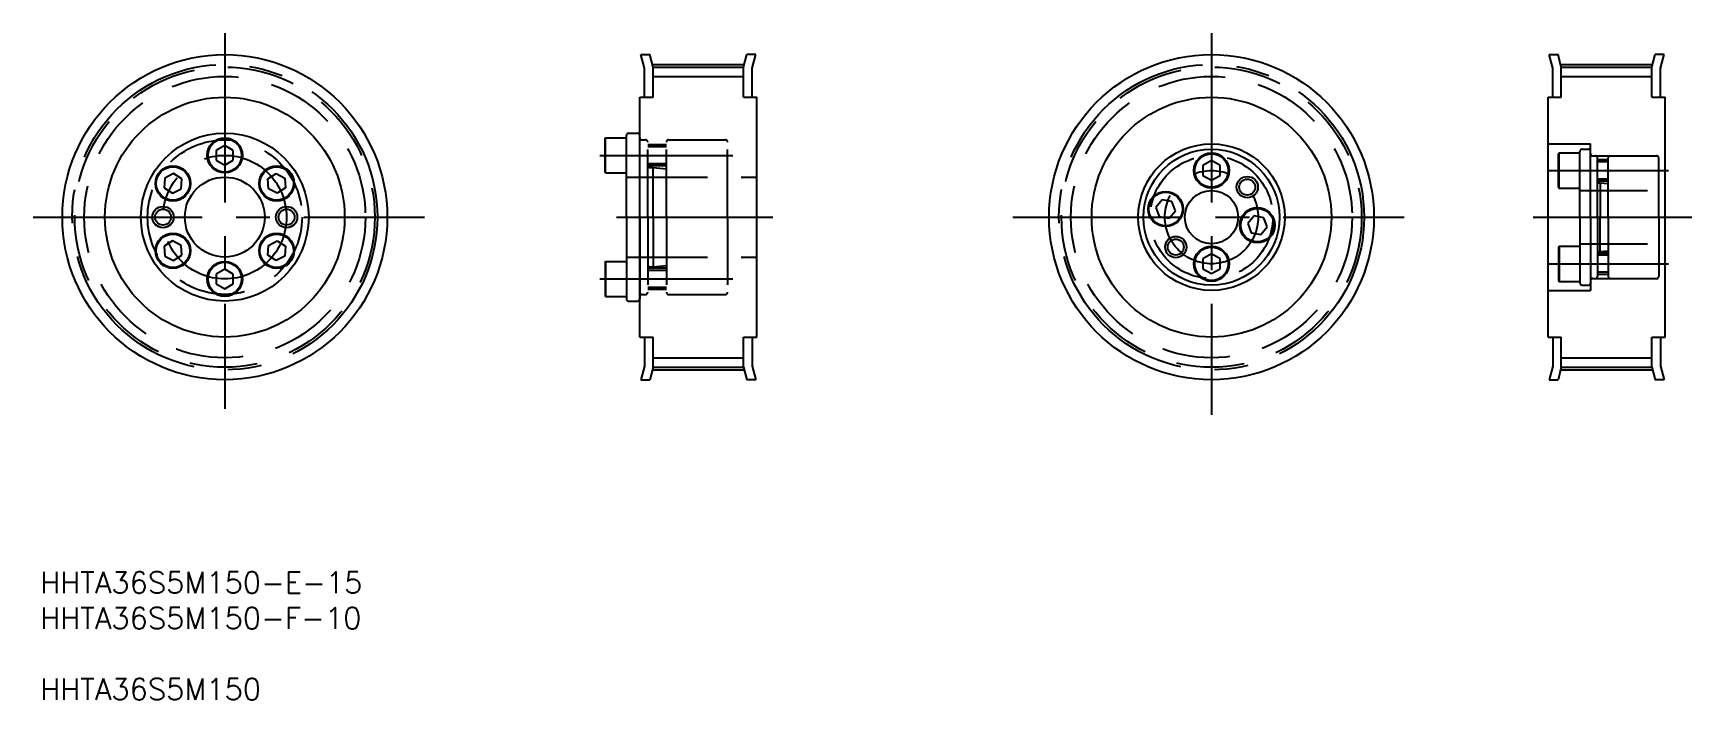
# Model space of a CAD drawing. Extents: x 14 to 325, y 12 to 137.
import ezdxf

# ---------------------------------------------------------------- set-up
doc = ezdxf.new("R2010")
doc.units = 0
doc.header["$PDMODE"] = 1
doc.linetypes.add('CENTER', pattern=[50.8, 31.75, -6.35, 6.35, -6.35])
doc.linetypes.add('DASHED', pattern=[19.05, 12.7, -6.35])
doc.layers.get('0').update_dxf_attribs({"linetype": 'CONTINUOUS'})
doc.layers.add('CENTER', color=1, linetype='CENTER')
doc.styles.add('MISUMI', font='txt.shx')

# ---------------------------------------------------------------- blocks, each defined once
blk = doc.blocks.new('*U5')
at = {"color": 7, "linetype": 'CONTINUOUS', "style": 'MISUMI'}
for s, p in [('HHTA36S5M150-E-15', (15.05, 31.56)), ('HHTA36S5M150-F-10', (15.05, 24.9)), ('HHTA36S5M150', (15.05, 11.56))]:
    blk.add_text(s, height=4, dxfattribs=at).set_placement(p)

msp = doc.modelspace()

# ---------------------------------------------------------------- linework, layer by layer
at = {"color": 7, "linetype": 'CONTINUOUS'}
for p, q in [((128.54, 130.1), (127.86, 132.64)), ((127.86, 132.64), (129.51, 132.64)), ((130.14, 130.31), (129.51, 132.64)), ((147.14, 130.31), (147.76, 132.64)), ((149.42, 132.64), (147.76, 132.64)), ((148.74, 130.1), (149.42, 132.64)), ((299.07, 130.1), (298.39, 132.64)), ((298.39, 132.64), (300.05, 132.64)), ((300.67, 130.31), (300.05, 132.64)), ((317.67, 130.31), (318.3, 132.64)), ((319.95, 132.64), (318.3, 132.64)), ((319.27, 130.1), (319.95, 132.64)), ((128.54, 124.64), (128.54, 130.1)), ((130.14, 130.31), (147.14, 130.31)), ((130.14, 124.64), (130.14, 130.31)), ((147.14, 124.64), (147.14, 130.31)), ((148.74, 124.64), (148.74, 130.1)), ((299.07, 124.64), (299.07, 130.1)), ((300.67, 130.31), (317.67, 130.31)), ((300.67, 124.64), (300.67, 130.31)), ((317.67, 124.64), (317.67, 130.31)), ((319.27, 124.64), (319.27, 130.1)), ((127.64, 79.64), (127.64, 124.64)), ((127.64, 124.64), (130.14, 124.64)), ((147.14, 124.64), (149.64, 124.64)), ((149.64, 79.64), (149.64, 124.64)), ((298.17, 79.64), (298.17, 124.64)), ((298.17, 124.64), (300.67, 124.64)), ((317.67, 124.64), (320.17, 124.64)), ((320.17, 79.64), (320.17, 124.64)), ((49.73, 115.59), (48.13, 114.67)), ((51.33, 114.67), (49.73, 115.59)), ((121.14, 116.88), (121.23, 117.04)), ((121.14, 110.61), (121.14, 116.88)), ((121.23, 110.44), (121.23, 117.04)), ((121.23, 117.04), (125.14, 117.04)), ((125.14, 102.14), (125.14, 117.49)), ((125.14, 110.44), (125.14, 117.04)), ((125.14, 111.74), (125.14, 115.74)), ((125.54, 117.89), (127.24, 117.89)), ((127.64, 102.14), (127.64, 117.49)), ((48.13, 114.67), (48.13, 112.82)), ((48.13, 112.82), (49.73, 111.9)), ((49.73, 111.9), (51.33, 112.82)), ((50.53, 115.13), (50.53, 115.13)), ((50.93, 114.9), (50.93, 114.9)), ((51.33, 112.82), (51.33, 114.67)), ((234.99, 112.74), (233.39, 111.82)), ((236.59, 111.82), (234.99, 112.74)), ((38.45, 109.47), (38.35, 107.62)), ((40.1, 110.31), (38.45, 109.47)), ((41.65, 109.3), (40.1, 110.31)), ((41.55, 107.46), (41.65, 109.3)), ((57.81, 109.3), (59.36, 110.31)), ((57.91, 107.46), (57.81, 109.3)), ((59.36, 110.31), (61.01, 109.47)), ((61.01, 109.47), (61.1, 107.62)), ((121.14, 110.61), (121.23, 110.44)), ((121.23, 110.44), (125.14, 110.44)), ((233.39, 111.82), (233.39, 109.97)), ((233.39, 109.97), (234.99, 109.05)), ((234.99, 109.05), (236.59, 109.97)), ((236.59, 109.97), (236.59, 111.82)), ((38.35, 107.62), (39.9, 106.62)), ((39.9, 106.62), (41.55, 107.46)), ((59.55, 106.62), (57.91, 107.46)), ((61.1, 107.62), (59.55, 106.62)), ((225.74, 105.4), (224.56, 103.98)), ((224.56, 103.98), (225.19, 102.25)), ((227.56, 105.08), (225.74, 105.4)), ((227.01, 101.93), (228.2, 103.34)), ((228.2, 103.34), (227.56, 105.08)), ((125.14, 102.14), (125.14, 86.79)), ((127.64, 102.14), (127.64, 86.79)), ((225.19, 102.25), (227.01, 101.93)), ((242.98, 102.36), (241.79, 100.95)), ((241.79, 100.95), (242.42, 99.21)), ((244.8, 102.04), (242.98, 102.36)), ((244.24, 98.89), (245.43, 100.3)), ((245.43, 100.3), (244.8, 102.04)), ((39.9, 97.67), (38.35, 96.67)), ((38.35, 96.67), (38.45, 94.82)), ((41.55, 96.83), (39.9, 97.67)), ((41.65, 94.99), (41.55, 96.83)), ((57.81, 94.99), (57.91, 96.83)), ((57.91, 96.83), (59.55, 97.67)), ((59.55, 97.67), (61.1, 96.67)), ((61.1, 96.67), (61.01, 94.82)), ((242.42, 99.21), (244.24, 98.89)), ((38.45, 94.82), (40.1, 93.98)), ((40.1, 93.98), (41.65, 94.99)), ((59.36, 93.98), (57.81, 94.99)), ((61.01, 94.82), (59.36, 93.98)), ((121.14, 93.68), (121.23, 93.84)), ((121.14, 93.68), (121.14, 87.41)), ((121.23, 93.84), (125.14, 93.84)), ((121.23, 93.84), (121.23, 87.24)), ((125.14, 93.84), (125.14, 87.24)), ((234.99, 95.24), (233.39, 94.32)), ((233.39, 94.32), (233.39, 92.47)), ((236.59, 94.32), (234.99, 95.24)), ((236.59, 92.47), (236.59, 94.32)), ((49.73, 92.39), (48.13, 91.47)), ((48.13, 91.47), (48.13, 89.62)), ((51.33, 91.47), (49.73, 92.39)), ((51.33, 89.62), (51.33, 91.47)), ((125.14, 92.54), (125.14, 88.54)), ((233.39, 92.47), (234.99, 91.55)), ((234.99, 91.55), (236.59, 92.47)), ((48.13, 89.62), (49.73, 88.7)), ((49.73, 88.7), (51.33, 89.62)), ((121.14, 87.41), (121.23, 87.24)), ((121.23, 87.24), (125.14, 87.24)), ((125.54, 86.39), (127.24, 86.39)), ((127.64, 79.64), (130.14, 79.64)), ((128.54, 79.64), (128.54, 74.19)), ((130.14, 73.97), (130.14, 79.64)), ((147.14, 73.97), (147.14, 79.64)), ((147.14, 79.64), (149.64, 79.64)), ((148.74, 79.64), (148.74, 74.19)), ((298.17, 79.64), (300.67, 79.64)), ((299.07, 79.64), (299.07, 74.19)), ((300.67, 73.97), (300.67, 79.64)), ((317.67, 73.97), (317.67, 79.64)), ((317.67, 79.64), (320.17, 79.64)), ((319.27, 79.64), (319.27, 74.19)), ((128.54, 74.19), (127.86, 71.64)), ((127.86, 71.64), (129.51, 71.64)), ((130.14, 73.97), (129.51, 71.64)), ((130.14, 73.97), (147.14, 73.97)), ((147.14, 73.97), (147.76, 71.64)), ((149.42, 71.64), (147.76, 71.64)), ((148.74, 74.19), (149.42, 71.64)), ((299.07, 74.19), (298.39, 71.64)), ((298.39, 71.64), (300.05, 71.64)), ((300.67, 73.97), (300.05, 71.64)), ((300.67, 73.97), (317.67, 73.97)), ((317.67, 73.97), (318.3, 71.64)), ((319.95, 71.64), (318.3, 71.64)), ((319.27, 74.19), (319.95, 71.64))]:
    msp.add_line(p, q, dxfattribs=at)
at = {"color": 3, "linetype": 'CONTINUOUS'}
for p, q in [((130.14, 128.54), (147.14, 128.54)), ((300.67, 128.54), (317.67, 128.54)), ((130.14, 75.74), (147.14, 75.74)), ((300.67, 75.74), (317.67, 75.74))]:
    msp.add_line(p, q, dxfattribs=at)
at = {"color": 3, "linetype": 'DASHED'}
for p, q in [((128.05, 116.64), (128.74, 116.64)), ((129.14, 102.14), (129.14, 116.24)), ((132.64, 115.74), (129.14, 115.74)), ((132.64, 115.34), (129.14, 115.34)), ((132.64, 102.14), (132.64, 116.24)), ((133.04, 116.64), (143.74, 116.64)), ((144.14, 102.14), (144.14, 116.24)), ((298.17, 115.89), (306.17, 115.89)), ((306.17, 113.64), (306.17, 115.89)), ((132.64, 112.14), (129.14, 112.14)), ((300.17, 114.03), (300.27, 114.19)), ((300.17, 107.76), (300.17, 114.03)), ((300.27, 107.59), (300.27, 114.19)), ((300.27, 114.19), (304.17, 114.19)), ((304.17, 102.14), (304.17, 114.49)), ((304.17, 107.59), (304.17, 114.19)), ((304.17, 108.89), (304.17, 112.89)), ((304.57, 114.89), (305.77, 114.89)), ((306.17, 102.14), (306.17, 114.49)), ((306.17, 113.64), (320.17, 113.64)), ((306.58, 113.64), (307.07, 113.64)), ((307.47, 102.14), (307.47, 113.24)), ((309.47, 112.89), (307.47, 112.89)), ((309.47, 112.49), (307.47, 112.49)), ((309.47, 102.14), (309.47, 113.24)), ((309.87, 113.64), (318.57, 113.64)), ((318.97, 102.14), (318.97, 113.24)), ((125.14, 109.64), (144.14, 109.64)), ((127.64, 109.64), (149.64, 109.64)), ((132.64, 111.74), (129.15, 111.74)), ((129.55, 111.44), (130.14, 111.44)), ((130.14, 111.44), (132.64, 111.19)), ((130.14, 102.14), (130.14, 111.44)), ((309.47, 109.29), (307.47, 109.29)), ((300.17, 107.76), (300.27, 107.59)), ((300.27, 107.59), (304.17, 107.59)), ((304.17, 108.32), (304.17, 108.32)), ((304.17, 107.14), (318.97, 107.14)), ((309.47, 108.89), (307.47, 108.89)), ((307.47, 108.59), (307.97, 108.59)), ((307.97, 108.59), (307.97, 102.14)), ((307.97, 108.59), (309.47, 108.44)), ((304.17, 105.23), (304.17, 105.23)), ((129.14, 102.14), (129.14, 88.04)), ((130.14, 102.14), (130.14, 92.84)), ((132.64, 102.14), (132.64, 88.04)), ((144.14, 102.14), (144.14, 88.04)), ((304.17, 102.14), (304.17, 89.79)), ((306.17, 102.14), (306.17, 89.79)), ((307.47, 102.14), (307.47, 91.04)), ((307.97, 95.69), (307.97, 102.14)), ((309.47, 102.14), (309.47, 91.04)), ((318.97, 102.14), (318.97, 91.04)), ((300.17, 96.53), (300.27, 96.69)), ((300.27, 96.69), (304.17, 96.69)), ((300.27, 96.69), (300.27, 90.09)), ((304.17, 97.14), (318.97, 97.14)), ((304.17, 96.69), (304.17, 90.09)), ((125.14, 94.64), (144.14, 94.64)), ((127.64, 94.64), (149.64, 94.64)), ((300.17, 96.53), (300.17, 90.26)), ((304.17, 95.39), (304.17, 91.39)), ((307.47, 95.69), (307.97, 95.69)), ((309.47, 95.39), (307.47, 95.39)), ((309.47, 94.99), (307.47, 94.99)), ((307.97, 95.69), (309.47, 95.84)), ((132.64, 92.14), (129.14, 92.14)), ((132.64, 92.54), (129.15, 92.54)), ((129.55, 92.84), (130.14, 92.84)), ((130.14, 92.84), (132.64, 93.09)), ((306.17, 90.64), (306.17, 88.39)), ((306.17, 90.64), (320.17, 90.64)), ((306.58, 90.64), (307.07, 90.64)), ((309.47, 91.79), (307.47, 91.79)), ((309.47, 91.39), (307.47, 91.39)), ((309.87, 90.64), (318.57, 90.64)), ((128.05, 87.64), (128.74, 87.64)), ((132.64, 88.94), (129.14, 88.94)), ((132.64, 88.54), (129.14, 88.54)), ((133.04, 87.64), (143.74, 87.64)), ((298.17, 88.39), (306.17, 88.39)), ((300.17, 90.26), (300.27, 90.09)), ((300.27, 90.09), (304.17, 90.09)), ((304.57, 89.39), (305.77, 89.39))]:
    msp.add_line(p, q, dxfattribs=at)
at = {"color": 7, "linetype": 'CONTINUOUS'}
for centre, radius in [((49.73, 102.14), 30.5), ((234.99, 102.14), 30.5), ((49.73, 102.14), 22.5), ((234.99, 102.14), 22.5), ((49.73, 102.14), 15.75), ((49.73, 113.74), 3.3), ((49.73, 113.74), 3.14), ((234.99, 102.14), 13.75), ((234.99, 102.14), 12.75), ((234.99, 110.89), 3.3), ((234.99, 110.89), 3.14), ((40, 108.46), 3.3), ((40, 108.46), 3.14), ((49.73, 102.14), 7.5), ((59.46, 108.46), 3.3), ((59.46, 108.46), 3.14), ((241.7, 107.77), 2), ((241.7, 107.77), 1.5), ((226.38, 103.66), 3.3), ((226.38, 103.66), 3.14), ((234.99, 102.14), 5), ((38.13, 102.14), 1.5), ((61.33, 102.14), 1.5), ((243.61, 100.63), 3.3), ((243.61, 100.63), 3.14), ((40, 95.83), 3.3), ((40, 95.83), 3.14), ((59.46, 95.83), 3.3), ((59.46, 95.83), 3.14), ((228.29, 96.52), 2), ((228.29, 96.52), 1.5), ((234.99, 93.39), 3.3), ((49.73, 90.54), 3.3), ((49.73, 90.54), 3.14), ((234.99, 93.39), 3.14)]:
    msp.add_circle(centre, radius, dxfattribs=at)
at = {"color": 3, "linetype": 'DASHED'}
for centre, radius in [((49.73, 102.14), 28.17), ((49.73, 102.14), 26.4), ((234.99, 102.14), 28.17), ((234.99, 102.14), 26.4), ((49.73, 102.14), 14.5), ((234.99, 102.14), 11.5)]:
    msp.add_circle(centre, radius, dxfattribs=at)
at = {"color": 3}
for centre in [(38.13, 102.14), (61.33, 102.14)]:
    msp.add_circle(centre, 2, dxfattribs=at)
at = {"color": 7, "linetype": 'CONTINUOUS'}
for centre, start, end in [((125.54, 117.49), 90, 180), ((127.24, 117.49), 0, 90), ((125.54, 86.79), 180, 270), ((127.24, 86.79), 270, 0)]:
    msp.add_arc(centre, 0.4, start, end, dxfattribs=at)
at = {"color": 3, "linetype": 'DASHED'}
for centre, radius, start, end in [((128.05, 117.05), 0.41, 180, 270), ((128.74, 116.24), 0.4, 0, 90), ((133.04, 116.24), 0.4, 90, 180), ((143.74, 116.24), 0.4, 0, 90), ((304.57, 114.49), 0.4, 90, 180), ((305.77, 114.49), 0.4, 0, 90), ((306.58, 114.05), 0.41, 180, 270), ((307.07, 113.24), 0.4, 0, 90), ((309.87, 113.24), 0.4, 90, 180), ((318.57, 113.24), 0.4, 0, 90), ((129.55, 111.85), 0.41, 180, 270), ((129.55, 92.43), 0.41, 90, 180), ((306.58, 90.23), 0.41, 90, 180), ((307.07, 91.04), 0.4, 270, 0), ((309.87, 91.04), 0.4, 180, 270), ((318.57, 91.04), 0.4, 270, 0), ((128.05, 87.23), 0.41, 90, 180), ((128.74, 88.04), 0.4, 270, 0), ((133.04, 88.04), 0.4, 180, 270), ((143.74, 88.04), 0.4, 270, 0), ((304.57, 89.79), 0.4, 180, 270), ((305.77, 89.79), 0.4, 270, 0)]:
    msp.add_arc(centre, radius, start, end, dxfattribs=at)
at = {"color": 7, "linetype": 'CONTINUOUS'}
for p in [(199.34, 126.85), (197.34, 124.35), (200.64, 121.65), (201.14, 121.65), (200.64, 113.05), (201.14, 113.05), (197.34, 110.35), (197.34, 106.6), (199.34, 107.85)]:
    msp.add_point(p, dxfattribs=at)
at = {"layer": 'CENTER', "color": 1, "linetype": 'CENTER'}
for p, q in [((49.73, 136.66), (49.73, 66.2)), ((234.99, 136.66), (234.99, 65.05)), ((130.14, 130.79), (147.14, 130.79)), ((300.67, 130.79), (317.67, 130.79)), ((120.14, 113.74), (145.14, 113.74)), ((298.17, 110.89), (320.77, 110.89)), ((13.75, 102.14), (87.24, 102.14)), ((123.28, 102.14), (152.64, 102.14)), ((197.66, 102.14), (271.17, 102.14)), ((295.39, 102.14), (325.17, 102.14)), ((120.14, 90.54), (145.14, 90.54)), ((298.17, 93.39), (320.77, 93.39)), ((130.14, 73.49), (147.14, 73.49)), ((300.67, 73.49), (317.67, 73.49))]:
    msp.add_line(p, q, dxfattribs=at)
for centre, radius in [((49.73, 102.14), 28.65), ((234.99, 102.14), 28.65), ((49.73, 102.14), 11.6), ((234.99, 102.14), 8.75)]:
    msp.add_circle(centre, radius, dxfattribs=at)

# ---------------------------------------------------------------- block references
at = {"color": 7, "linetype": 'CONTINUOUS'}
msp.add_blockref('*U5', (0, 0), dxfattribs=at)

doc.saveas('drawing.dxf')
